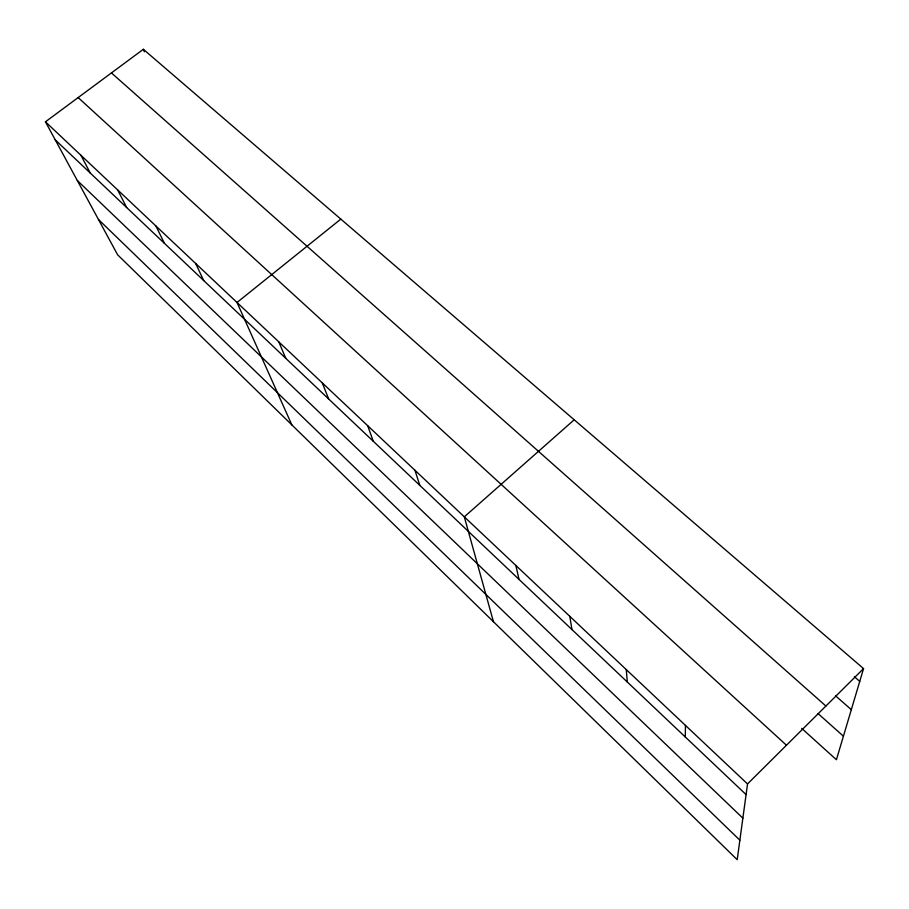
<?xml version="1.0" encoding="UTF-8"?>
<svg xmlns="http://www.w3.org/2000/svg" width="909" height="909" viewBox="0 0 909 909"><rect width="100%" height="100%" fill="white"/><g stroke="black" fill="none" stroke-linecap="round" stroke-linejoin="round"><path stroke-width="1.36" d="M685.306 736.994L685.443 725.393M863.55 668.604L747.528 783.944L737.21 859.709L117.625 254.804L45.45 121.806L143.338 49.291L863.55 668.604L836.416 759.719L801.704 728.382M574.193 419.788L464.317 516.846L493.451 621.733M340.83 219.114L237.022 302.481L291.857 424.901M854.403 676.75L859.744 681.375M835.53 695.794L851.324 709.668M111.432 72.925L825.906 706.032M818.009 713.542L843.416 736.199M78.151 97.581L786.455 745.232M45.45 121.806L747.528 783.944M55.244 139.85L746.073 794.591M77.31 180.516L742.869 818.157M98.467 219.501L739.869 840.2M80.878 155.223L90.298 173.074M117.67 189.924L126.669 207.547M155.905 225.977L164.449 243.351M195.651 263.462L203.707 280.563M143.338 49.291L144.417 51.802M278.813 341.898L285.756 358.316M322.331 382.939L328.638 398.96M367.668 425.696L373.292 441.285M414.958 470.294L419.822 485.383M515.88 565.478L519.016 579.397M569.807 616.336L571.954 629.573M626.267 669.581L627.324 682.045"/></g></svg>
